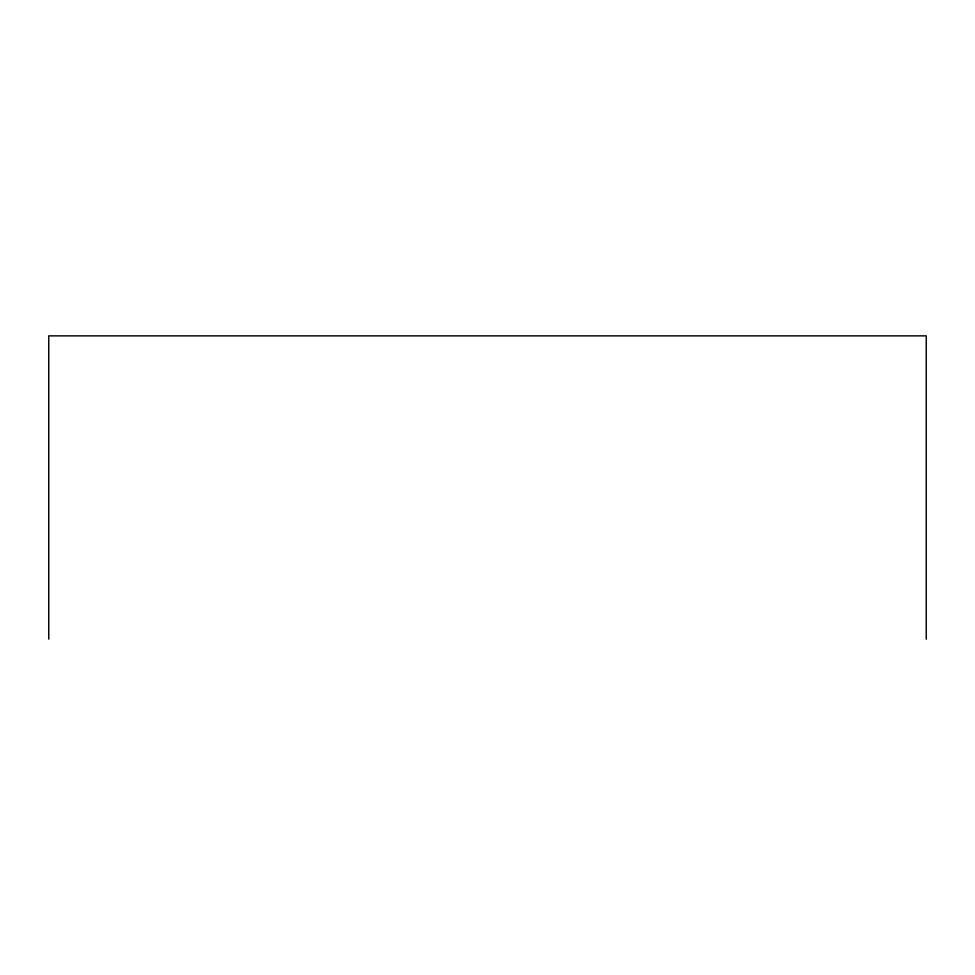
<?xml version="1.0" encoding="UTF-8"?>
<svg xmlns="http://www.w3.org/2000/svg" width="975" height="975" viewBox="0 0 975 975"><rect width="100%" height="100%" fill="white"/><g stroke="black" fill="none" stroke-linecap="round" stroke-linejoin="round"><path stroke-width="1.46" d="M926.25 639.137L926.25 335.863L48.75 335.863L48.75 639.137"/></g></svg>
